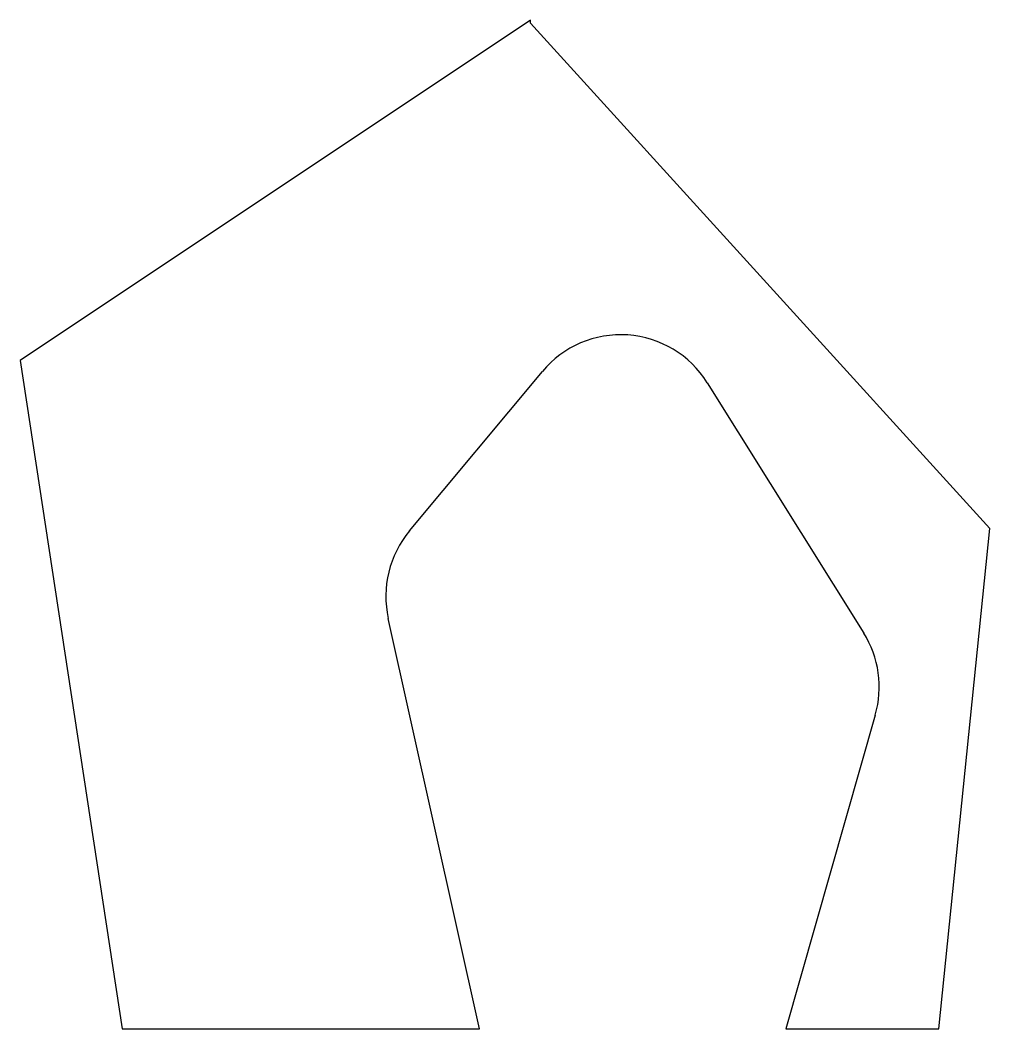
# Model space of a CAD drawing. Header units: metres. Extents: x -200 to 1700, y 440 to 2416.
import ezdxf

# ---------------------------------------------------------------- set-up
doc = ezdxf.new("R2010")
doc.units = ezdxf.units.M

msp = doc.modelspace()

# ---------------------------------------------------------------- linework, layer by layer
at = {"layer": 'PARAMETRIX'}
for p, q in [((800, 2415.963), (-200, 1749.2963)), ((800, 2410.2679), (800, 2415.963)), ((1700, 1420.2679), (800, 2410.2679)), ((-200, 1749.2963), (0, 440)), ((562.9109, 1415.4931), (823.1596, 1727.7915)), ((1146.4035, 1705.7544), (1452.8604, 1215.4234)), ((1600, 440), (1700, 1420.2679)), ((700, 440), (521.3178, 1244.0701)), ((1475.5655, 1054.4793), (1300, 440)), ((0, 440), (700, 440)), ((1300, 440), (1600, 440))]:
    msp.add_line(p, q, dxfattribs=at)
for centre, start, end in [((976.8038, 1599.7546), 32.0054, 140.1944), ((716.5552, 1287.4562), 140.1944, 192.5288), ((1283.2607, 1109.4236), 344.0546, 32.0054)]:
    msp.add_arc(centre, 200, start, end, dxfattribs=at)

doc.saveas('drawing.dxf')
